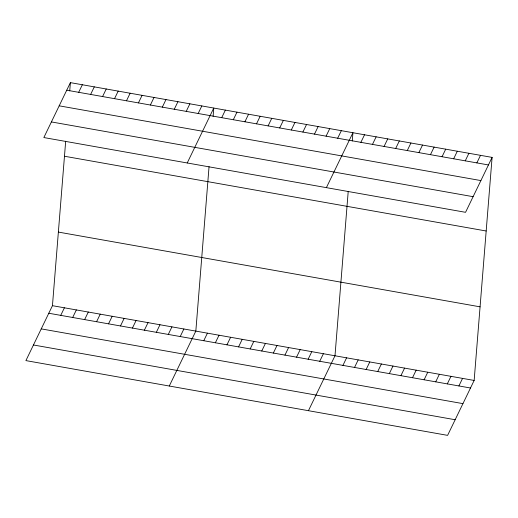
<?xml version="1.0" encoding="UTF-8"?>
<svg xmlns="http://www.w3.org/2000/svg" width="518" height="518" viewBox="0 0 518 518"><rect width="100%" height="100%" fill="white"/><g stroke="black" fill="none" stroke-linecap="round" stroke-linejoin="round"><path stroke-width="0.78" d="M492.1 157.394L465.552 212.315L43.849 137.555L70.396 82.634L492.1 157.394L474.151 380.445L447.604 435.366L25.9 360.606L52.447 305.685L65.682 141.22M69.729 90.896L70.396 82.634M209.058 166.641L195.83 331.106L169.282 386.027M213.112 116.317L213.772 108.055L187.225 162.976M348.225 191.31L334.991 355.775L308.443 410.696M352.272 140.987L352.939 132.725L326.385 187.645M78.691 92.314L82.343 84.758M90.637 94.431L94.289 86.875M102.583 96.549L106.242 88.992M114.536 98.673L118.188 91.11M126.483 100.79L130.135 93.227M138.429 102.907L142.087 95.344M150.382 105.024L154.034 97.462M60.742 315.365L64.4 307.809M162.328 107.142L165.98 99.579M72.688 317.482L76.347 309.926M174.275 109.259L177.933 101.703M84.641 319.6L88.293 312.043M186.221 111.376L189.879 103.82M96.588 321.717L100.239 314.161M198.174 113.494L201.826 105.937M108.534 323.841L112.192 316.278M120.487 325.958L124.139 318.395M221.717 117.67L225.369 110.107M132.433 328.075L136.085 320.512M233.314 119.723L236.966 112.166M244.91 121.782L248.562 114.219M144.38 330.193L148.038 322.63M256.507 123.834L260.166 116.278M156.332 332.31L159.984 324.747M268.104 125.893L271.762 118.331M168.279 334.427L171.931 326.871M279.701 127.946L283.359 120.39M180.225 336.545L183.884 328.988M291.297 130.005L294.956 122.442M302.894 132.058L306.552 124.501M203.768 340.721L207.427 333.158M314.491 134.117L318.149 126.554M215.365 342.774L219.023 335.217M326.087 136.169L329.746 128.613M226.962 344.833L230.62 337.27M337.684 138.228L341.343 130.666M238.565 346.885L242.217 339.329M250.162 348.944L253.814 341.381M360.878 142.34L364.536 134.777M261.758 350.997L265.41 343.44M372.474 144.392L376.133 136.836M273.355 353.056L277.007 345.493M384.071 146.452L387.729 138.889M284.952 355.108L288.604 347.552M395.668 148.504L399.326 140.948M296.549 357.167L300.2 349.605M407.265 150.563L410.923 143M308.145 359.22L311.797 351.664M418.861 152.616L422.52 145.059M319.742 361.279L323.394 353.716M430.458 154.675L434.116 147.112M442.055 156.727L445.713 149.171M342.935 365.391L346.587 357.828M453.651 158.786L457.31 151.224M354.532 367.443L358.184 359.887M465.255 160.839L468.907 153.283M366.129 369.502L369.781 361.94M476.851 162.898L480.503 155.335M377.726 371.555L381.377 363.999M389.322 373.614L392.974 366.051M400.919 375.667L404.571 368.11M412.516 377.726L416.168 370.163M424.112 379.778L427.764 372.222M435.709 381.837L439.361 374.274M447.306 383.89L450.958 376.333M458.903 385.949L462.555 378.386M66.738 90.197L488.448 164.951M59.188 105.827L480.892 180.581M51.399 121.931L473.109 196.685M64.472 156.242L486.175 231.002M58.372 232.083L480.076 306.837M52.447 305.685L474.151 380.445M48.796 313.248L470.499 388.001M41.239 328.878L462.943 403.632M33.456 344.982L455.16 419.735"/></g></svg>
